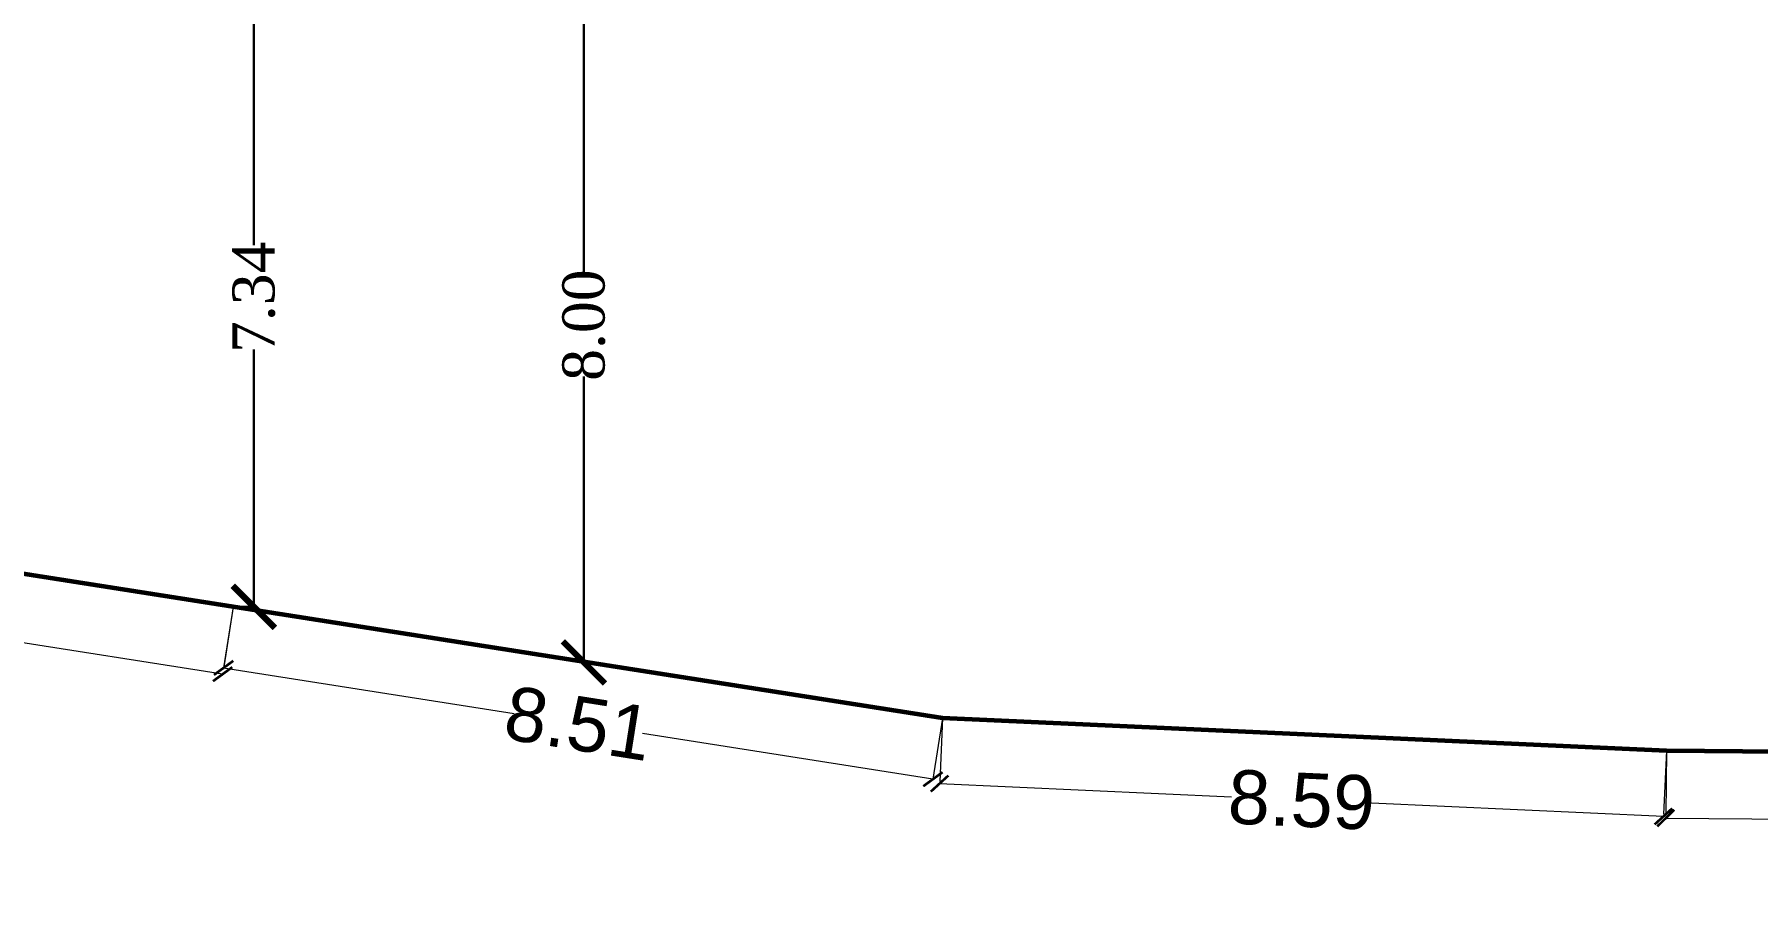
# Model space of a CAD drawing. Header units: metres. Extents: x 0 to 63445, y 32361 to 32804.
# Drawn here: x 62975.01 to 62995.44, y 32687.53 to 32697.97 of the extents above; entities that cross this region are included whole.
import ezdxf

# ---------------------------------------------------------------- set-up
doc = ezdxf.new("R2010")
doc.units = ezdxf.units.M
doc.header["$MEASUREMENT"] = 0
doc.header["$PDMODE"] = 34
doc.header["$PDSIZE"] = -10
doc.linetypes.add('DASHED2', pattern=[0.375, 0.25, -0.125])
doc.linetypes.add('HIDDEN', pattern=[9.525, 6.35, -3.175])
doc.layers.get('0').update_dxf_attribs({"lineweight": 25})
for name, color, linetype, lineweight in [('DIM', 56, 'Continuous', 20), ('site', 15, 'Continuous', 50), ('wall', 7, 'Continuous', 30)]:
    doc.layers.add(name, color=color, linetype=linetype, lineweight=lineweight)
doc.styles.get("Standard").update_dxf_attribs({"font": 'arial.ttf', "height": 0.4})
doc.styles.add('TNR', font='times.ttf', dxfattribs={"height": 0.5})
doc.dimstyles.new('ARCHANA', dxfattribs={"dimscale": 0, "dimtxt": 0.5, "dimasz": 0.5, "dimexe": 0, "dimexo": 0, "dimgap": 0, "dimtad": 0, "dimzin": 0, "dimdsep": 46, "dimtxsty": 'TNR', "dimblk": 'ARCHTICK', "dimcen": 0.09, "dimclrd": 36, "dimclre": 36, "dimclrt": 7, "dimadec": 0, "dimazin": 0, "dimtfac": 1, "dimtofl": 0, "dimtmove": 0, "dimatfit": 3, "dimldrblk": 'ARCHTICK', "dimfxl": 1, "dimfrac": 2, "dimtolj": 1, "dimtzin": 0, "dimlwd": -1, "dimlwe": -1, "dimarcsym": 0})

# ---------------------------------------------------------------- blocks, each defined once
blk = doc.blocks.new('_ArchTick')
at = {"color": 0, "linetype": 'ByBlock', "const_width": 0.15}
blk.add_lwpolyline([(-0.5, -0.5), (0.5, 0.5)], dxfattribs=at)
blk = doc.blocks.new('*D116')
at = {"layer": 'Defpoints', "color": 0, "ltscale": 0.5, "transparency": 16777216}
for p in [(62981.564, 32698.52), (62981.524, 32690.523), (62981.57, 32690.523)]:
    blk.add_point(p, dxfattribs=at)
at = {"layer": 'wall', "color": 36, "ltscale": 0.5, "transparency": 16777216}
for p, q in [((62981.564, 32698.52), (62981.524, 32698.52)), ((62981.524, 32698.52), (62981.524, 32695.132)), ((62981.524, 32690.523), (62981.524, 32693.911)), ((62981.57, 32690.523), (62981.524, 32690.523))]:
    blk.add_line(p, q, dxfattribs=at)
at = {"layer": 'wall', "color": 36, "ltscale": 0.5, "transparency": 16777216, "xscale": 0.5, "yscale": 0.5, "zscale": 0.5}
for p, rotation in [((62981.524, 32698.52), 90), ((62981.524, 32690.523), 270)]:
    blk.add_blockref('_ArchTick', p, dxfattribs=dict(at, rotation=rotation))
at = {"layer": 'wall', "color": 7, "ltscale": 0.5, "transparency": 16777216, "insert": (62981.524, 32694.522), "char_height": 0.5, "attachment_point": 5, "rotation": 90, "style": 'TNR'}
blk.add_mtext('\\A1;8.00', dxfattribs=at)
blk = doc.blocks.new('*D125')
at = {"layer": 'Defpoints', "color": 0, "linetype": 'HIDDEN', "ltscale": 3, "transparency": 16777216}
for p in [(62968.954, 32692.503), (62968.828, 32691.704), (62977.365, 32691.183)]:
    blk.add_point(p, dxfattribs=at)
at = {"layer": 'DIM', "color": 36, "linetype": 'DASHED2', "ltscale": 3, "transparency": 16777216}
for p, q in [((62968.954, 32692.503), (62968.828, 32691.704)), ((62977.365, 32691.183), (62977.239, 32690.384))]:
    blk.add_line(p, q, dxfattribs=at)
at = {"layer": 'DIM', "ltscale": 3, "transparency": 16777216}
for p, q in [((62968.828, 32691.704), (62972.273, 32691.164)), ((62977.239, 32690.384), (62973.794, 32690.925))]:
    blk.add_line(p, q, dxfattribs=at)
at = {"layer": 'DIM', "linetype": 'HIDDEN', "ltscale": 3, "transparency": 16777216, "xscale": 0.2, "yscale": 0.2, "zscale": 0.2}
for p, rotation in [((62968.828, 32691.704), 171.0812906193132), ((62977.239, 32690.384), 351.0812906193132)]:
    blk.add_blockref('_ArchTick', p, dxfattribs=dict(at, rotation=rotation))
at = {"layer": 'DIM', "linetype": 'HIDDEN', "ltscale": 3, "transparency": 16777216, "insert": (62973.034, 32691.044), "char_height": 0.4, "attachment_point": 5, "rotation": 351.0813}
blk.add_mtext('\\A1;{\\H1.6x;8.51}', dxfattribs=at)
blk = doc.blocks.new('*D126')
at = {"layer": 'Defpoints', "color": 0, "linetype": 'HIDDEN', "ltscale": 3, "transparency": 16777216}
for p in [(62977.365, 32691.183), (62985.776, 32689.863), (62985.662, 32689.139)]:
    blk.add_point(p, dxfattribs=at)
at = {"layer": 'DIM', "color": 36, "linetype": 'DASHED2', "ltscale": 3, "transparency": 16777216}
for p, q in [((62977.365, 32691.183), (62977.251, 32690.459)), ((62985.776, 32689.863), (62985.662, 32689.139))]:
    blk.add_line(p, q, dxfattribs=at)
at = {"layer": 'DIM', "ltscale": 3, "transparency": 16777216}
for p, q in [((62977.251, 32690.459), (62980.696, 32689.919)), ((62985.662, 32689.139), (62982.217, 32689.68))]:
    blk.add_line(p, q, dxfattribs=at)
at = {"layer": 'DIM', "linetype": 'HIDDEN', "ltscale": 3, "transparency": 16777216, "xscale": 0.2, "yscale": 0.2, "zscale": 0.2}
for p, rotation in [((62977.251, 32690.459), 171.0812906192648), ((62985.662, 32689.139), 351.0812906192648)]:
    blk.add_blockref('_ArchTick', p, dxfattribs=dict(at, rotation=rotation))
at = {"layer": 'DIM', "linetype": 'HIDDEN', "ltscale": 3, "transparency": 16777216, "insert": (62981.457, 32689.799), "char_height": 0.4, "attachment_point": 5, "rotation": 351.0813}
blk.add_mtext('\\A1;{\\H1.6x;8.51}', dxfattribs=at)
blk = doc.blocks.new('*D127')
at = {"layer": 'Defpoints', "color": 0, "linetype": 'HIDDEN', "ltscale": 3, "transparency": 16777216}
for p in [(62985.776, 32689.863), (62994.36, 32689.475), (62985.741, 32689.087)]:
    blk.add_point(p, dxfattribs=at)
at = {"layer": 'DIM', "color": 36, "linetype": 'DASHED2', "ltscale": 3, "transparency": 16777216}
for p, q in [((62985.776, 32689.863), (62985.741, 32689.087)), ((62994.36, 32689.475), (62994.325, 32688.698))]:
    blk.add_line(p, q, dxfattribs=at)
at = {"layer": 'DIM', "ltscale": 3, "transparency": 16777216}
for p, q in [((62985.741, 32689.087), (62989.201, 32688.93)), ((62994.325, 32688.698), (62990.864, 32688.854))]:
    blk.add_line(p, q, dxfattribs=at)
at = {"layer": 'DIM', "linetype": 'HIDDEN', "ltscale": 3, "transparency": 16777216, "xscale": 0.2, "yscale": 0.2, "zscale": 0.2}
for p, rotation in [((62985.741, 32689.087), 177.4066151006056), ((62994.325, 32688.698), 357.4066151006056)]:
    blk.add_blockref('_ArchTick', p, dxfattribs=dict(at, rotation=rotation))
at = {"layer": 'DIM', "linetype": 'HIDDEN', "ltscale": 3, "transparency": 16777216, "insert": (62990.033, 32688.892), "char_height": 0.4, "attachment_point": 5, "rotation": 357.4066}
blk.add_mtext('\\A1;{\\H1.6x;8.59}', dxfattribs=at)
blk = doc.blocks.new('*D128')
at = {"layer": 'Defpoints', "color": 0, "linetype": 'HIDDEN', "ltscale": 3, "transparency": 16777216}
for p in [(62994.36, 32689.475), (63011.458, 32689.325), (62994.353, 32688.678)]:
    blk.add_point(p, dxfattribs=at)
at = {"layer": 'DIM', "color": 36, "linetype": 'DASHED2', "ltscale": 3, "transparency": 16777216}
for p, q in [((62994.36, 32689.475), (62994.353, 32688.678)), ((63011.458, 32689.325), (63011.451, 32688.529))]:
    blk.add_line(p, q, dxfattribs=at)
at = {"layer": 'DIM', "ltscale": 3, "transparency": 16777216}
for p, q in [((62994.353, 32688.678), (63001.854, 32688.613)), ((63011.451, 32688.529), (63003.951, 32688.595))]:
    blk.add_line(p, q, dxfattribs=at)
at = {"layer": 'DIM', "linetype": 'HIDDEN', "ltscale": 3, "transparency": 16777216, "xscale": 0.2, "yscale": 0.2, "zscale": 0.2}
for p, rotation in [((62994.353, 32688.678), 179.4988796956956), ((63011.451, 32688.529), 359.4988796956956)]:
    blk.add_blockref('_ArchTick', p, dxfattribs=dict(at, rotation=rotation))
at = {"layer": 'DIM', "linetype": 'HIDDEN', "ltscale": 3, "transparency": 16777216, "insert": (63002.902, 32688.604), "char_height": 0.4, "attachment_point": 5, "rotation": 359.4989}
blk.add_mtext('\\A1;{\\H1.6x;17.10}', dxfattribs=at)
blk = doc.blocks.new('*D146')
at = {"layer": 'Defpoints', "color": 0, "ltscale": 0.5, "transparency": 16777216}
for p in [(62977.501, 32698.52), (62977.365, 32691.183), (62977.61, 32691.183)]:
    blk.add_point(p, dxfattribs=at)
at = {"layer": 'wall', "color": 36, "ltscale": 0.5, "transparency": 16777216}
for p, q in [((62977.501, 32698.52), (62977.61, 32698.52)), ((62977.61, 32698.52), (62977.61, 32695.471)), ((62977.61, 32691.183), (62977.61, 32694.232)), ((62977.365, 32691.183), (62977.61, 32691.183))]:
    blk.add_line(p, q, dxfattribs=at)
at = {"layer": 'wall', "color": 36, "ltscale": 0.5, "transparency": 16777216, "xscale": 0.5, "yscale": 0.5, "zscale": 0.5}
for p, rotation in [((62977.61, 32698.52), 90), ((62977.61, 32691.183), 270)]:
    blk.add_blockref('_ArchTick', p, dxfattribs=dict(at, rotation=rotation))
at = {"layer": 'wall', "color": 7, "ltscale": 0.5, "transparency": 16777216, "insert": (62977.61, 32694.852), "char_height": 0.5, "attachment_point": 5, "rotation": 90, "style": 'TNR'}
blk.add_mtext('\\A1;7.34', dxfattribs=at)
blk = doc.blocks.new('*D876')
at = {"layer": 'Defpoints', "color": 0, "ltscale": 3, "transparency": 16777216}
for p in [(0.832, 32691.245), (63267.277, 32691.245), (0, 32678.494)]:
    blk.add_point(p, dxfattribs=at)
at = {"layer": 'DIM', "ltscale": 3, "transparency": 16777216}
for p, q in [((5.832, 32691.245), (0.832, 32691.245)), ((0.832, 32691.245), (0.832, 32685.264)), ((0.832, 32678.494), (0.832, 32684.475)), ((0, 32678.494), (0.832, 32678.494))]:
    blk.add_line(p, q, dxfattribs=at)
at = {"layer": 'DIM', "ltscale": 3, "transparency": 16777216, "xscale": 0.05, "yscale": 0.05, "zscale": 0.05}
for p, rotation in [((0.832, 32691.245), 90), ((0.832, 32678.494), 270)]:
    blk.add_blockref('_ArchTick', p, dxfattribs=dict(at, rotation=rotation))
at = {"layer": 'DIM', "color": 7, "ltscale": 3, "transparency": 16777216, "insert": (0.832, 32684.87), "char_height": 0.4, "attachment_point": 5, "rotation": 90}
blk.add_mtext('\\A1;{\\H0.6x;12.75}', dxfattribs=at)

msp = doc.modelspace()

# ---------------------------------------------------------------- linework, layer by layer
at = {"layer": 'site', "lineweight": 60}
msp.add_lwpolyline([(63068.7688, 32709.3829), (63051.9933, 32707.4816), (63053.1793, 32689.2969), (63027.6613, 32689.3251), (63011.4583, 32689.3251), (62994.3602, 32689.4747), (62985.776, 32689.8635), (62977.3649, 32691.1834), (62968.9537, 32692.5034), (62970.0846, 32697.1696), (62971.5028, 32701.7467), (62965.1735, 32703.7078), (62959.1315, 32705.5799), (62954.0502, 32706.629), (62954.9382, 32710.9304), (62955.7833, 32715.0234), (62956.8554, 32722.007), (62957.9274, 32728.9906), (62981.2569, 32728.7333), (63002.9459, 32728.7333), (63022.0278, 32728.6006), (63035.1352, 32728.6811), (63046.8012, 32728.7618), (63058.4683, 32728.8426)], dxfattribs=at)

# ---------------------------------------------------------------- dimensions: what is measured, and where the dimension line sits
at = {"layer": 'DIM', "linetype": 'HIDDEN', "ltscale": 3}
for p1, p2, distance, picture, middle in [((62977.3649, 32691.1834), (62968.9537, 32692.5034), 0.8089, '*D125', (62973.0339, 32691.0442)), ((62977.3649, 32691.1834), (62985.776, 32689.8635), -0.7332, '*D126', (62981.4568, 32689.7992)), ((62994.3602, 32689.4747), (62985.776, 32689.8635), 0.7777, '*D127', (62990.0329, 32688.8921)), ((63011.4583, 32689.3251), (62994.3602, 32689.4747), 0.7962, '*D128', (63002.9023, 32688.6037))]:
    dim = msp.add_aligned_dim(p1=p1, p2=p2, distance=distance, text='{\\H1.6x;<>}', dimstyle='ARCHANA', override={"dimscale": 1, "dimtxt": 0.278, "dimasz": 0.2, "dimtxsty": 'Standard', "dimclrd": 256, "dimclrt": 256, "dimfxlon": 1, "dimarcsym": 1}, dxfattribs=at)
    dim.commit()
    dim.dimension.update_dxf_attribs({"geometry": picture, "text_midpoint": middle})
at = {"layer": 'DIM', "ltscale": 3}
dim = msp.add_linear_dim(base=(0.8318, 32691.2455), p1=(0, 32678.4943), p2=(63267.2772, 32691.2455), angle=90, text='{\\H0.6x;<>}', dimstyle='ARCHANA', override={"dimscale": 1, "dimtxt": 0.278, "dimasz": 0.05, "dimtxsty": 'Standard', "dimclrd": 256, "dimclre": 256, "dimfxl": 5, "dimfxlon": 1, "dimarcsym": 1}, dxfattribs=at)
dim.commit()
dim.dimension.update_dxf_attribs({"geometry": '*D876', "text_midpoint": (0.8318, 32684.8699)})
at = {"layer": 'wall', "ltscale": 0.5}
for base, p1, p2, angle, override, picture, middle in [((62977.61, 32691.1834), (62977.5007, 32698.5199), (62977.3649, 32691.1834), 90, {"dimscale": 1, "dimfxl": 6, "dimarcsym": 1}, '*D146', (62977.61, 32694.8517)), ((62981.5239, 32690.5234), (62981.5638, 32698.5199), (62981.5704, 32690.5234), 270, {"dimscale": 1, "dimarcsym": 1}, '*D116', (62981.5239, 32694.5217))]:
    dim = msp.add_linear_dim(base=base, p1=p1, p2=p2, angle=angle, dimstyle='ARCHANA', override=override, dxfattribs=at)
    dim.commit()
    dim.dimension.update_dxf_attribs({"geometry": picture, "text_midpoint": middle})

doc.saveas('drawing.dxf')
